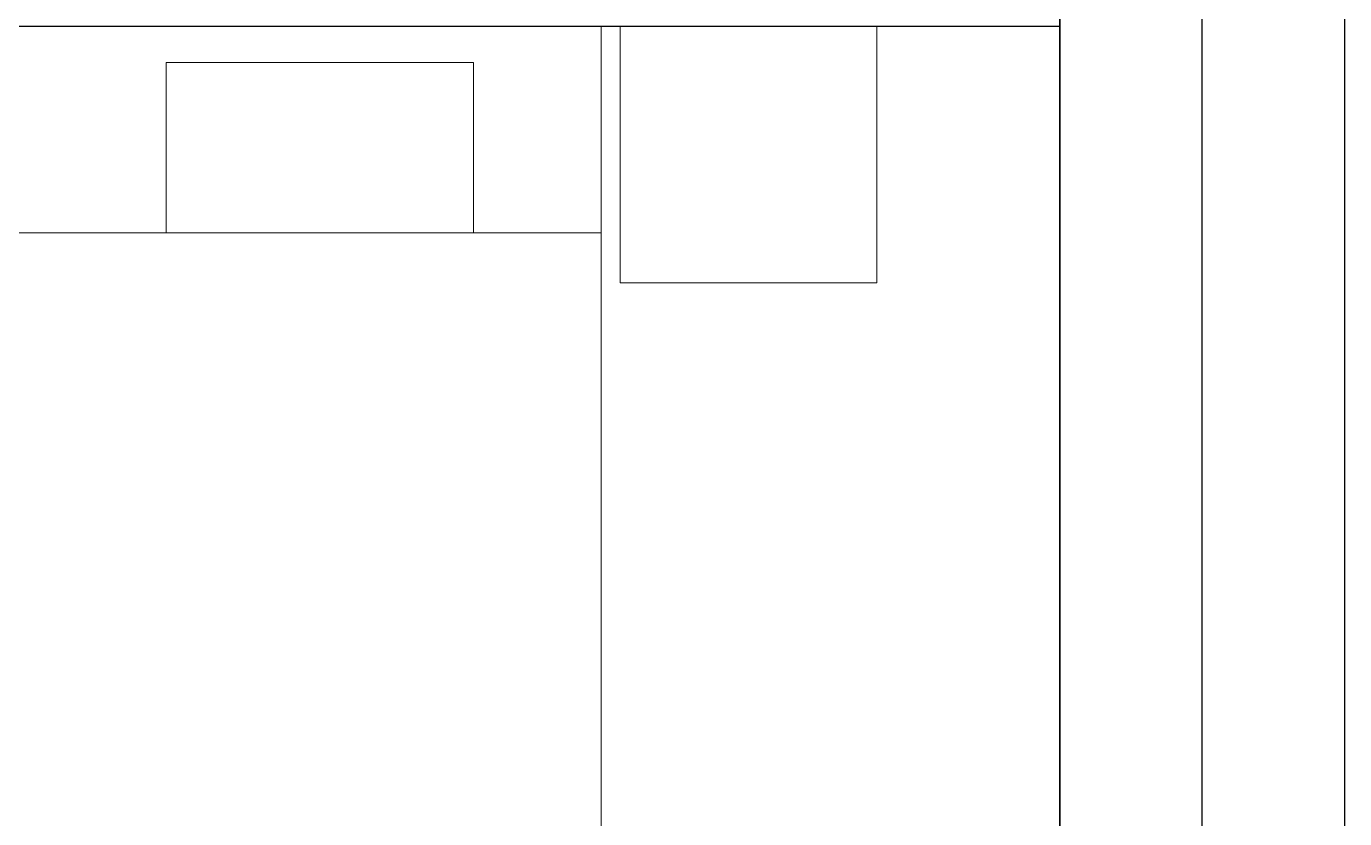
# Model space of a CAD drawing. Header units: millimetres. Extents: x 0 to 145404, y 0 to 194550.
# Drawn here: x 89025 to 90875, y 73034 to 74146 of the extents above; entities that cross this region are included whole.
import ezdxf

# ---------------------------------------------------------------- set-up
doc = ezdxf.new("R2010")
doc.units = ezdxf.units.MM
doc.layers.add('АР - мебель', color=7, linetype='Continuous', lineweight=9, true_color=0x787878)
doc.layers.add('АР - Монолит', color=56, linetype='Continuous', lineweight=30)
doc.layers.add('АР - Наружная стена', color=144, linetype='Continuous', lineweight=30)

# ---------------------------------------------------------------- blocks, each defined once
blk = doc.blocks.new('КРТ37_1550х2200')
for points in [[(775, 0), (-775, 0)], [(775, -2200), (775, 0)], [(1161.7, -360), (1161.7, 0), (801.7, 0)], [(1161.7, -360), (801.7, -360), (801.7, 0)], [(595.7, -290), (595.7, -50.8), (164.6, -50.8), (164.6, -290)], [(-653.1, -290), (775, -290)]]:
    blk.add_lwpolyline(points)
blk = doc.blocks.new('Квартира 1К 5450 тип 8')
at = {"layer": 'АР - Монолит'}
blk.add_lwpolyline([(-6750, 5650), (-6750, 5450), (0, 5450), (0, 5650)], close=True, dxfattribs=at)
at = {"layer": 'АР - Наружная стена'}
blk.add_lwpolyline([(-7150, 0), (-6750, 0), (-6750, 5650), (-7150, 5650)], close=True, dxfattribs=at)
at = {"layer": 'АР - мебель', "xscale": -1}
blk.add_blockref('КРТ37_1550х2200', (-5331.5, 5450), dxfattribs=at)
blk = doc.blocks.new('V_Section_3')
blk.add_lwpolyline([(200, -25750), (400, -25750), (400, -31000), (200, -31000)], close=True)
blk.add_blockref('Квартира 1К 5450 тип 8', (7150, -34650))

msp = doc.modelspace()

# ---------------------------------------------------------------- block references
at = {"xscale": -1}
msp.add_blockref('V_Section_3', (90875.5, 103346.1, 0), dxfattribs=at)

doc.saveas('drawing.dxf')
